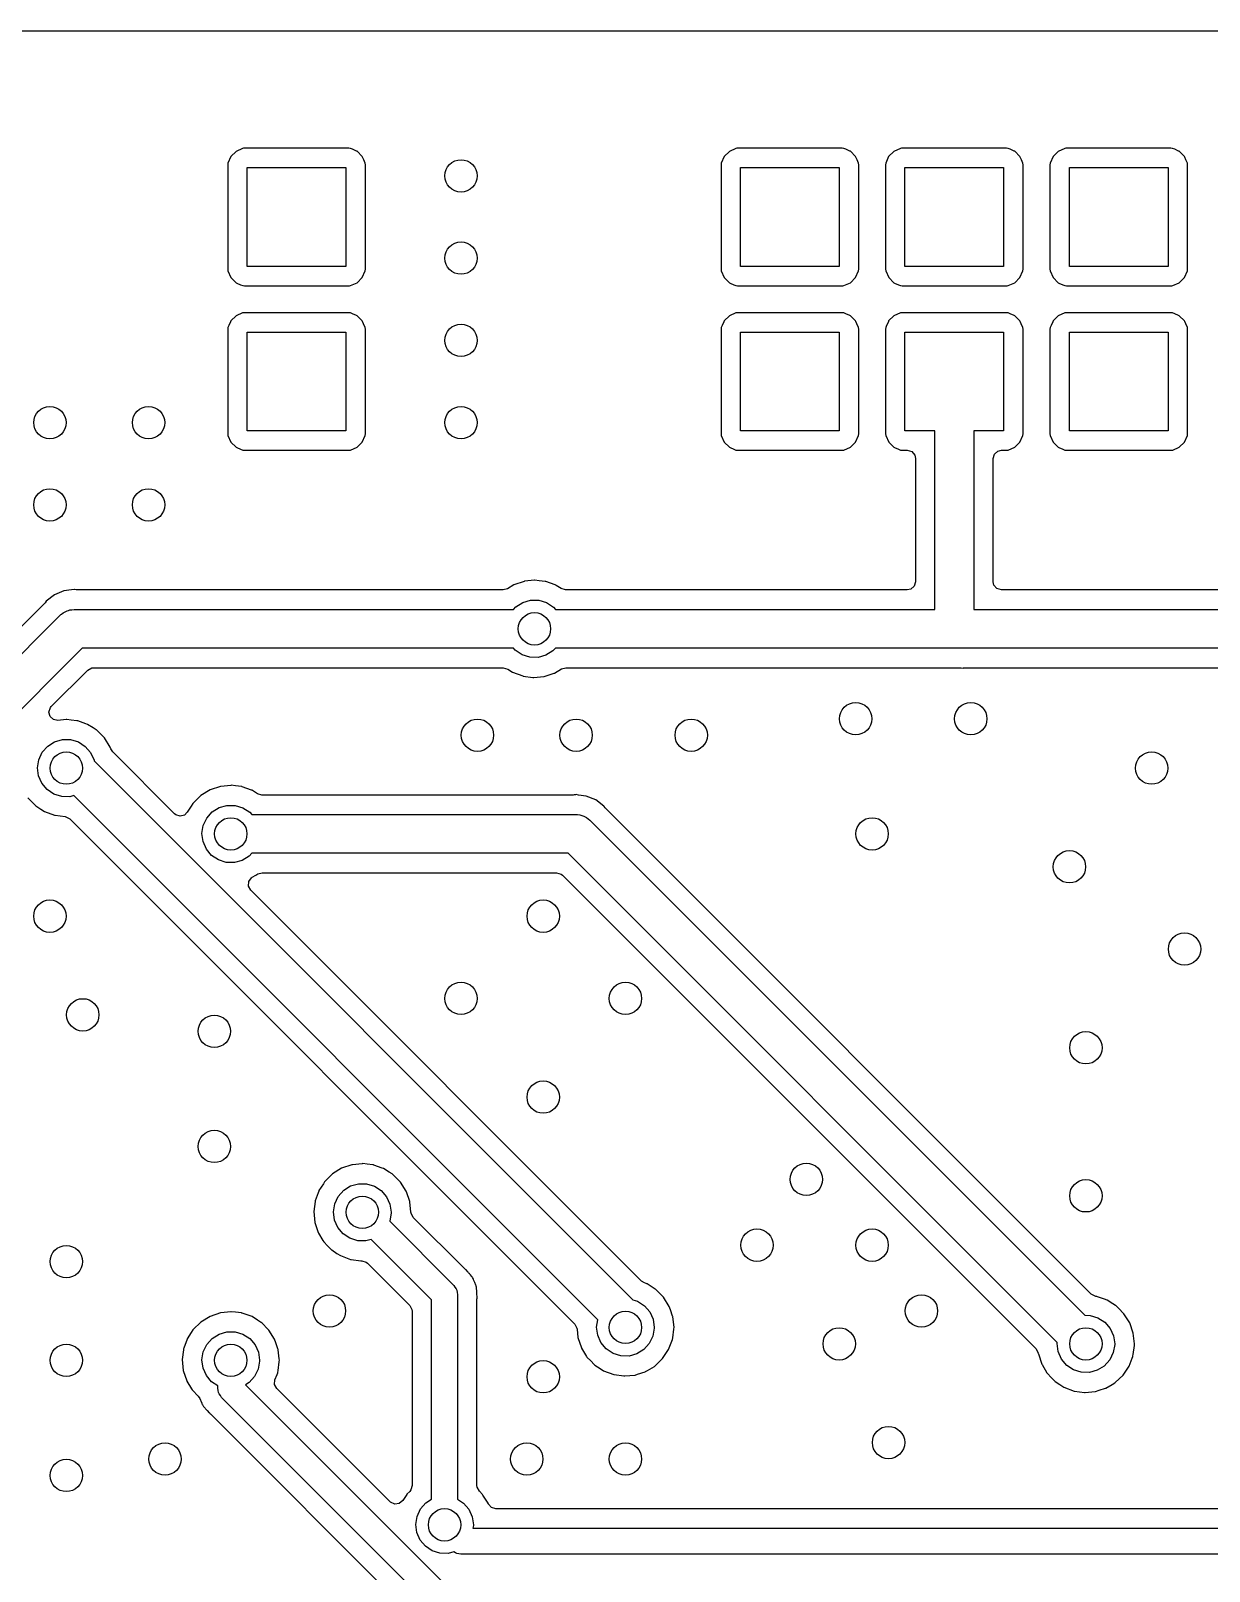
# Model space of a CAD drawing. Extents: x 0.02 to 3.18, y 0.02 to 2.78.
# Drawn here: x 1.018 to 1.735, y 1.842 to 2.778 of the extents above; entities that cross this region are included whole.
import ezdxf

# ---------------------------------------------------------------- set-up
doc = ezdxf.new("R2010")
doc.units = 0
doc.header["$MEASUREMENT"] = 0
doc.layers.add('BLACK', color=7, linetype='CONTINUOUS')

msp = doc.modelspace()

# ---------------------------------------------------------------- linework, layer by layer
at = {"layer": 'BLACK', "linetype": 'CONTINUOUS'}
for p, q in [((0.02677, 2.77819), (3.17323, 2.77819)), ((1.14721, 2.70671), (1.14318, 2.70492)), ((1.14781, 2.70678), (1.14721, 2.70671)), ((1.1481, 2.70681), (1.14781, 2.70678)), ((1.14824, 2.70683), (1.1481, 2.70681)), ((1.1481, 2.70681), (1.1481, 2.70681)), ((1.21176, 2.70683), (1.14824, 2.70683)), ((1.21277, 2.70671), (1.21176, 2.70683)), ((1.21404, 2.70615), (1.21277, 2.70671)), ((1.21638, 2.70512), (1.21404, 2.70615)), ((1.44721, 2.70671), (1.44318, 2.70492)), ((1.44781, 2.70678), (1.44721, 2.70671)), ((1.4481, 2.70681), (1.44781, 2.70678)), ((1.44824, 2.70683), (1.4481, 2.70681)), ((1.4481, 2.70681), (1.4481, 2.70681)), ((1.51176, 2.70683), (1.44824, 2.70683)), ((1.51277, 2.70671), (1.51176, 2.70683)), ((1.51404, 2.70615), (1.51277, 2.70671)), ((1.51638, 2.70512), (1.51404, 2.70615)), ((1.54721, 2.70671), (1.54318, 2.70492)), ((1.54781, 2.70678), (1.54721, 2.70671)), ((1.5481, 2.70681), (1.54781, 2.70678)), ((1.54824, 2.70683), (1.5481, 2.70681)), ((1.5481, 2.70681), (1.5481, 2.70681)), ((1.61176, 2.70683), (1.54824, 2.70683)), ((1.61277, 2.70671), (1.61176, 2.70683)), ((1.61404, 2.70615), (1.61277, 2.70671)), ((1.61638, 2.70512), (1.61404, 2.70615)), ((1.64721, 2.70671), (1.64318, 2.70492)), ((1.64781, 2.70678), (1.64721, 2.70671)), ((1.6481, 2.70681), (1.64781, 2.70678)), ((1.64824, 2.70683), (1.6481, 2.70681)), ((1.6481, 2.70681), (1.6481, 2.70681)), ((1.71176, 2.70683), (1.64824, 2.70683)), ((1.71277, 2.70671), (1.71176, 2.70683)), ((1.71404, 2.70615), (1.71277, 2.70671)), ((1.71638, 2.70512), (1.71404, 2.70615)), ((1.13829, 2.69777), (1.13817, 2.69676)), ((1.14007, 2.7018), (1.13829, 2.69777)), ((1.14318, 2.70492), (1.14007, 2.7018)), ((1.2168, 2.70493), (1.21638, 2.70512)), ((1.21638, 2.70512), (1.21638, 2.70512)), ((1.21992, 2.70182), (1.2168, 2.70493)), ((1.2201, 2.7014), (1.21992, 2.70182)), ((1.22087, 2.69966), (1.2201, 2.7014)), ((1.22171, 2.69779), (1.22087, 2.69966)), ((1.22183, 2.69676), (1.22171, 2.69779)), ((1.43829, 2.69777), (1.43817, 2.69676)), ((1.44007, 2.7018), (1.43829, 2.69777)), ((1.44318, 2.70492), (1.44007, 2.7018)), ((1.5168, 2.70493), (1.51638, 2.70512)), ((1.51638, 2.70512), (1.51638, 2.70512)), ((1.51992, 2.70182), (1.5168, 2.70493)), ((1.5201, 2.7014), (1.51992, 2.70182)), ((1.52087, 2.69966), (1.5201, 2.7014)), ((1.52171, 2.69779), (1.52087, 2.69966)), ((1.52183, 2.69676), (1.52171, 2.69779)), ((1.53829, 2.69777), (1.53817, 2.69676)), ((1.54007, 2.7018), (1.53829, 2.69777)), ((1.54318, 2.70492), (1.54007, 2.7018)), ((1.6168, 2.70493), (1.61638, 2.70512)), ((1.61638, 2.70512), (1.61638, 2.70512)), ((1.61992, 2.70182), (1.6168, 2.70493)), ((1.6201, 2.7014), (1.61992, 2.70182)), ((1.62087, 2.69966), (1.6201, 2.7014)), ((1.62171, 2.69779), (1.62087, 2.69966)), ((1.62183, 2.69676), (1.62171, 2.69779)), ((1.63829, 2.69777), (1.63817, 2.69676)), ((1.64007, 2.7018), (1.63829, 2.69777)), ((1.64318, 2.70492), (1.64007, 2.7018)), ((1.7168, 2.70493), (1.71638, 2.70512)), ((1.71638, 2.70512), (1.71638, 2.70512)), ((1.71992, 2.70182), (1.7168, 2.70493)), ((1.7201, 2.7014), (1.71992, 2.70182)), ((1.72087, 2.69966), (1.7201, 2.7014)), ((1.72171, 2.69779), (1.72087, 2.69966)), ((1.72183, 2.69676), (1.72171, 2.69779)), ((1.13817, 2.69676), (1.13817, 2.63324)), ((1.15, 2.635), (1.15, 2.695)), ((1.15, 2.695), (1.21, 2.695)), ((1.21, 2.695), (1.21, 2.635)), ((1.22183, 2.63324), (1.22183, 2.69676)), ((1.43817, 2.69676), (1.43817, 2.63324)), ((1.45, 2.635), (1.45, 2.695)), ((1.45, 2.695), (1.51, 2.695)), ((1.51, 2.695), (1.51, 2.635)), ((1.52183, 2.63324), (1.52183, 2.69676)), ((1.53817, 2.69676), (1.53817, 2.63324)), ((1.55, 2.635), (1.55, 2.695)), ((1.55, 2.695), (1.61, 2.695)), ((1.61, 2.695), (1.61, 2.635)), ((1.62183, 2.63324), (1.62183, 2.69676)), ((1.63817, 2.69676), (1.63817, 2.63324)), ((1.65, 2.635), (1.65, 2.695)), ((1.65, 2.695), (1.71, 2.695)), ((1.71, 2.695), (1.71, 2.635)), ((1.72183, 2.63324), (1.72183, 2.69676)), ((1.13817, 2.63324), (1.13829, 2.63221)), ((1.13829, 2.63221), (1.14008, 2.62818)), ((1.21, 2.635), (1.15, 2.635)), ((1.21993, 2.6282), (1.22171, 2.63223)), ((1.22171, 2.63223), (1.22183, 2.63324)), ((1.43817, 2.63324), (1.43829, 2.63221)), ((1.43829, 2.63221), (1.44008, 2.62818)), ((1.51, 2.635), (1.45, 2.635)), ((1.51993, 2.6282), (1.52171, 2.63223)), ((1.52171, 2.63223), (1.52183, 2.63324)), ((1.53817, 2.63324), (1.53829, 2.63221)), ((1.53829, 2.63221), (1.54008, 2.62818)), ((1.61, 2.635), (1.55, 2.635)), ((1.61993, 2.6282), (1.62171, 2.63223)), ((1.62171, 2.63223), (1.62183, 2.63324)), ((1.63817, 2.63324), (1.63829, 2.63221)), ((1.63829, 2.63221), (1.64008, 2.62818)), ((1.71, 2.635), (1.65, 2.635)), ((1.71993, 2.6282), (1.72171, 2.63223)), ((1.72171, 2.63223), (1.72183, 2.63324)), ((1.14008, 2.62818), (1.1432, 2.62507)), ((1.1432, 2.62507), (1.14362, 2.62488)), ((1.14362, 2.62488), (1.14362, 2.62488)), ((1.14362, 2.62488), (1.14596, 2.62385)), ((1.14596, 2.62385), (1.14723, 2.62329)), ((1.14723, 2.62329), (1.14824, 2.62317)), ((1.14824, 2.62317), (1.21176, 2.62317)), ((1.21176, 2.62317), (1.2119, 2.62319)), ((1.2119, 2.62319), (1.21219, 2.62322)), ((1.2119, 2.62319), (1.2119, 2.62319)), ((1.21219, 2.62322), (1.21279, 2.62329)), ((1.21279, 2.62329), (1.21682, 2.62508)), ((1.21682, 2.62508), (1.21993, 2.6282)), ((1.44008, 2.62818), (1.4432, 2.62507)), ((1.4432, 2.62507), (1.44362, 2.62488)), ((1.44362, 2.62488), (1.44362, 2.62488)), ((1.44362, 2.62488), (1.44596, 2.62385)), ((1.44596, 2.62385), (1.44723, 2.62329)), ((1.44723, 2.62329), (1.44824, 2.62317)), ((1.44824, 2.62317), (1.51176, 2.62317)), ((1.51176, 2.62317), (1.5119, 2.62319)), ((1.5119, 2.62319), (1.51219, 2.62322)), ((1.5119, 2.62319), (1.5119, 2.62319)), ((1.51219, 2.62322), (1.51279, 2.62329)), ((1.51279, 2.62329), (1.51682, 2.62508)), ((1.51682, 2.62508), (1.51993, 2.6282)), ((1.54008, 2.62818), (1.5432, 2.62507)), ((1.5432, 2.62507), (1.54362, 2.62488)), ((1.54362, 2.62488), (1.54362, 2.62488)), ((1.54362, 2.62488), (1.54596, 2.62385)), ((1.54596, 2.62385), (1.54723, 2.62329)), ((1.54723, 2.62329), (1.54824, 2.62317)), ((1.54824, 2.62317), (1.61176, 2.62317)), ((1.61176, 2.62317), (1.6119, 2.62319)), ((1.6119, 2.62319), (1.61219, 2.62322)), ((1.6119, 2.62319), (1.6119, 2.62319)), ((1.61219, 2.62322), (1.61279, 2.62329)), ((1.61279, 2.62329), (1.61682, 2.62508)), ((1.61682, 2.62508), (1.61993, 2.6282)), ((1.64008, 2.62818), (1.6432, 2.62507)), ((1.6432, 2.62507), (1.64362, 2.62488)), ((1.64362, 2.62488), (1.64362, 2.62488)), ((1.64362, 2.62488), (1.64596, 2.62385)), ((1.64596, 2.62385), (1.64723, 2.62329)), ((1.64723, 2.62329), (1.64824, 2.62317)), ((1.64824, 2.62317), (1.71176, 2.62317)), ((1.71176, 2.62317), (1.7119, 2.62319)), ((1.7119, 2.62319), (1.71219, 2.62322)), ((1.7119, 2.62319), (1.7119, 2.62319)), ((1.71219, 2.62322), (1.71279, 2.62329)), ((1.71279, 2.62329), (1.71682, 2.62508)), ((1.71682, 2.62508), (1.71993, 2.6282)), ((1.14318, 2.60492), (1.14007, 2.6018)), ((1.14721, 2.60671), (1.14318, 2.60492)), ((1.14781, 2.60678), (1.14721, 2.60671)), ((1.1481, 2.60681), (1.14781, 2.60678)), ((1.14824, 2.60683), (1.1481, 2.60681)), ((1.1481, 2.60681), (1.1481, 2.60681)), ((1.21176, 2.60683), (1.14824, 2.60683)), ((1.21277, 2.60671), (1.21176, 2.60683)), ((1.21404, 2.60615), (1.21277, 2.60671)), ((1.21638, 2.60512), (1.21404, 2.60615)), ((1.2168, 2.60493), (1.21638, 2.60512)), ((1.21638, 2.60512), (1.21638, 2.60512)), ((1.21992, 2.60182), (1.2168, 2.60493)), ((1.44318, 2.60492), (1.44007, 2.6018)), ((1.44721, 2.60671), (1.44318, 2.60492)), ((1.44781, 2.60678), (1.44721, 2.60671)), ((1.4481, 2.60681), (1.44781, 2.60678)), ((1.44824, 2.60683), (1.4481, 2.60681)), ((1.4481, 2.60681), (1.4481, 2.60681)), ((1.51176, 2.60683), (1.44824, 2.60683)), ((1.51277, 2.60671), (1.51176, 2.60683)), ((1.51404, 2.60615), (1.51277, 2.60671)), ((1.51638, 2.60512), (1.51404, 2.60615)), ((1.5168, 2.60493), (1.51638, 2.60512)), ((1.51638, 2.60512), (1.51638, 2.60512)), ((1.51992, 2.60182), (1.5168, 2.60493)), ((1.54318, 2.60492), (1.54007, 2.6018)), ((1.54721, 2.60671), (1.54318, 2.60492)), ((1.54781, 2.60678), (1.54721, 2.60671)), ((1.5481, 2.60681), (1.54781, 2.60678)), ((1.54824, 2.60683), (1.5481, 2.60681)), ((1.5481, 2.60681), (1.5481, 2.60681)), ((1.61176, 2.60683), (1.54824, 2.60683)), ((1.61277, 2.60671), (1.61176, 2.60683)), ((1.61404, 2.60615), (1.61277, 2.60671)), ((1.61638, 2.60512), (1.61404, 2.60615)), ((1.6168, 2.60493), (1.61638, 2.60512)), ((1.61638, 2.60512), (1.61638, 2.60512)), ((1.61992, 2.60182), (1.6168, 2.60493)), ((1.64318, 2.60492), (1.64007, 2.6018)), ((1.64721, 2.60671), (1.64318, 2.60492)), ((1.64781, 2.60678), (1.64721, 2.60671)), ((1.6481, 2.60681), (1.64781, 2.60678)), ((1.64824, 2.60683), (1.6481, 2.60681)), ((1.6481, 2.60681), (1.6481, 2.60681)), ((1.71176, 2.60683), (1.64824, 2.60683)), ((1.71277, 2.60671), (1.71176, 2.60683)), ((1.71404, 2.60615), (1.71277, 2.60671)), ((1.71638, 2.60512), (1.71404, 2.60615)), ((1.7168, 2.60493), (1.71638, 2.60512)), ((1.71638, 2.60512), (1.71638, 2.60512)), ((1.71992, 2.60182), (1.7168, 2.60493)), ((1.13829, 2.59777), (1.13817, 2.59676)), ((1.13817, 2.59676), (1.13817, 2.53324)), ((1.13885, 2.59904), (1.13829, 2.59777)), ((1.13988, 2.60138), (1.13885, 2.59904)), ((1.14007, 2.6018), (1.13988, 2.60138)), ((1.13988, 2.60138), (1.13988, 2.60138)), ((1.15, 2.535), (1.15, 2.595)), ((1.15, 2.595), (1.21, 2.595)), ((1.21, 2.595), (1.21, 2.535)), ((1.2201, 2.6014), (1.21992, 2.60182)), ((1.22073, 2.6), (1.2201, 2.6014)), ((1.22171, 2.59779), (1.22073, 2.6)), ((1.22183, 2.59676), (1.22171, 2.59779)), ((1.22183, 2.53324), (1.22183, 2.59676)), ((1.43829, 2.59777), (1.43817, 2.59676)), ((1.43817, 2.59676), (1.43817, 2.53324)), ((1.43885, 2.59904), (1.43829, 2.59777)), ((1.43988, 2.60138), (1.43885, 2.59904)), ((1.44007, 2.6018), (1.43988, 2.60138)), ((1.43988, 2.60138), (1.43988, 2.60138)), ((1.45, 2.535), (1.45, 2.595)), ((1.45, 2.595), (1.51, 2.595)), ((1.51, 2.595), (1.51, 2.535)), ((1.5201, 2.6014), (1.51992, 2.60182)), ((1.52073, 2.6), (1.5201, 2.6014)), ((1.52171, 2.59779), (1.52073, 2.6)), ((1.52183, 2.59676), (1.52171, 2.59779)), ((1.52183, 2.53324), (1.52183, 2.59676)), ((1.53829, 2.59777), (1.53817, 2.59676)), ((1.53817, 2.59676), (1.53817, 2.53324)), ((1.53885, 2.59904), (1.53829, 2.59777)), ((1.53988, 2.60138), (1.53885, 2.59904)), ((1.54007, 2.6018), (1.53988, 2.60138)), ((1.53988, 2.60138), (1.53988, 2.60138)), ((1.55, 2.535), (1.55, 2.595)), ((1.55, 2.595), (1.61, 2.595)), ((1.61, 2.595), (1.61, 2.535)), ((1.6201, 2.6014), (1.61992, 2.60182)), ((1.62073, 2.6), (1.6201, 2.6014)), ((1.62171, 2.59779), (1.62073, 2.6)), ((1.62183, 2.59676), (1.62171, 2.59779)), ((1.62183, 2.53324), (1.62183, 2.59676)), ((1.63829, 2.59777), (1.63817, 2.59676)), ((1.63817, 2.59676), (1.63817, 2.53324)), ((1.63885, 2.59904), (1.63829, 2.59777)), ((1.63988, 2.60138), (1.63885, 2.59904)), ((1.64007, 2.6018), (1.63988, 2.60138)), ((1.63988, 2.60138), (1.63988, 2.60138)), ((1.65, 2.535), (1.65, 2.595)), ((1.65, 2.595), (1.71, 2.595)), ((1.71, 2.595), (1.71, 2.535)), ((1.7201, 2.6014), (1.71992, 2.60182)), ((1.72073, 2.6), (1.7201, 2.6014)), ((1.72171, 2.59779), (1.72073, 2.6)), ((1.72183, 2.59676), (1.72171, 2.59779)), ((1.72183, 2.53324), (1.72183, 2.59676)), ((1.13817, 2.53324), (1.13829, 2.53221)), ((1.13829, 2.53221), (1.14008, 2.52818)), ((1.21, 2.535), (1.15, 2.535)), ((1.21993, 2.5282), (1.22171, 2.53223)), ((1.22171, 2.53223), (1.22183, 2.53324)), ((1.43817, 2.53324), (1.43829, 2.53221)), ((1.43829, 2.53221), (1.44008, 2.52818)), ((1.51, 2.535), (1.45, 2.535)), ((1.51993, 2.5282), (1.52171, 2.53223)), ((1.52171, 2.53223), (1.52183, 2.53324)), ((1.53817, 2.53324), (1.53829, 2.53221)), ((1.53829, 2.53221), (1.54008, 2.52818)), ((1.56819, 2.535), (1.55, 2.535)), ((1.56819, 2.42648), (1.56819, 2.535)), ((1.61, 2.535), (1.59181, 2.535)), ((1.59181, 2.535), (1.59181, 2.42648)), ((1.61993, 2.5282), (1.62171, 2.53223)), ((1.62171, 2.53223), (1.62183, 2.53324)), ((1.63817, 2.53324), (1.63829, 2.53221)), ((1.63829, 2.53221), (1.64008, 2.52818)), ((1.71, 2.535), (1.65, 2.535)), ((1.71993, 2.5282), (1.72171, 2.53223)), ((1.72171, 2.53223), (1.72183, 2.53324)), ((1.14008, 2.52818), (1.1432, 2.52507)), ((1.1432, 2.52507), (1.14362, 2.52488)), ((1.14362, 2.52488), (1.14362, 2.52488)), ((1.14362, 2.52488), (1.14596, 2.52385)), ((1.14596, 2.52385), (1.14723, 2.52329)), ((1.14723, 2.52329), (1.14824, 2.52317)), ((1.14824, 2.52317), (1.21176, 2.52317)), ((1.21176, 2.52317), (1.2119, 2.52319)), ((1.2119, 2.52319), (1.21219, 2.52322)), ((1.2119, 2.52319), (1.2119, 2.52319)), ((1.21219, 2.52322), (1.21279, 2.52329)), ((1.21279, 2.52329), (1.21682, 2.52508)), ((1.21682, 2.52508), (1.21993, 2.5282)), ((1.44008, 2.52818), (1.4432, 2.52507)), ((1.4432, 2.52507), (1.44362, 2.52488)), ((1.44362, 2.52488), (1.44362, 2.52488)), ((1.44362, 2.52488), (1.44596, 2.52385)), ((1.44596, 2.52385), (1.44723, 2.52329)), ((1.44723, 2.52329), (1.44824, 2.52317)), ((1.44824, 2.52317), (1.51176, 2.52317)), ((1.51176, 2.52317), (1.5119, 2.52319)), ((1.5119, 2.52319), (1.51219, 2.52322)), ((1.5119, 2.52319), (1.5119, 2.52319)), ((1.51219, 2.52322), (1.51279, 2.52329)), ((1.51279, 2.52329), (1.51682, 2.52508)), ((1.51682, 2.52508), (1.51993, 2.5282)), ((1.54008, 2.52818), (1.5432, 2.52507)), ((1.5432, 2.52507), (1.54362, 2.52488)), ((1.54362, 2.52488), (1.54362, 2.52488)), ((1.54362, 2.52488), (1.54596, 2.52385)), ((1.54596, 2.52385), (1.54723, 2.52329)), ((1.54723, 2.52329), (1.54824, 2.52317)), ((1.54824, 2.52317), (1.5514, 2.52317)), ((1.5514, 2.52317), (1.55408, 2.52238)), ((1.55408, 2.52238), (1.55591, 2.52027)), ((1.55591, 2.52027), (1.55636, 2.51821)), ((1.60364, 2.51821), (1.60443, 2.52089)), ((1.60443, 2.52089), (1.60654, 2.52272)), ((1.60654, 2.52272), (1.6086, 2.52317)), ((1.6086, 2.52317), (1.61176, 2.52317)), ((1.61176, 2.52317), (1.6119, 2.52319)), ((1.6119, 2.52319), (1.61219, 2.52322)), ((1.6119, 2.52319), (1.6119, 2.52319)), ((1.61219, 2.52322), (1.61279, 2.52329)), ((1.61279, 2.52329), (1.61682, 2.52508)), ((1.61682, 2.52508), (1.61993, 2.5282)), ((1.64008, 2.52818), (1.6432, 2.52507)), ((1.6432, 2.52507), (1.64362, 2.52488)), ((1.64362, 2.52488), (1.64362, 2.52488)), ((1.64362, 2.52488), (1.64596, 2.52385)), ((1.64596, 2.52385), (1.64723, 2.52329)), ((1.64723, 2.52329), (1.64824, 2.52317)), ((1.64824, 2.52317), (1.71176, 2.52317)), ((1.71176, 2.52317), (1.7119, 2.52319)), ((1.7119, 2.52319), (1.71219, 2.52322)), ((1.7119, 2.52319), (1.7119, 2.52319)), ((1.71219, 2.52322), (1.71279, 2.52329)), ((1.71279, 2.52329), (1.71682, 2.52508)), ((1.71682, 2.52508), (1.71993, 2.5282)), ((1.55636, 2.51821), (1.55636, 2.44327)), ((1.60364, 2.44327), (1.60364, 2.51821)), ((1.3246, 2.44417), (1.3186, 2.44354)), ((1.32487, 2.4442), (1.3246, 2.44417)), ((1.3246, 2.44417), (1.3246, 2.44417)), ((1.32752, 2.44389), (1.32487, 2.4442)), ((1.03274, 2.43532), (1.0278, 2.43153)), ((1.03849, 2.4377), (1.03274, 2.43532)), ((1.04312, 2.43831), (1.03849, 2.4377)), ((1.04467, 2.43851), (1.04312, 2.43831)), ((1.04499, 2.43847), (1.04467, 2.43851)), ((1.04589, 2.43835), (1.04499, 2.43847)), ((1.04654, 2.43831), (1.04589, 2.43835)), ((1.30567, 2.43831), (1.04654, 2.43831)), ((1.30827, 2.43904), (1.30567, 2.43831)), ((1.31209, 2.44139), (1.30827, 2.43904)), ((1.31832, 2.44351), (1.31209, 2.44139)), ((1.3186, 2.44354), (1.31832, 2.44351)), ((1.3186, 2.44354), (1.3186, 2.44354)), ((1.33114, 2.44345), (1.32752, 2.44389)), ((1.33141, 2.44342), (1.33114, 2.44345)), ((1.33114, 2.44345), (1.33114, 2.44345)), ((1.33167, 2.44333), (1.33141, 2.44342)), ((1.33735, 2.44131), (1.33167, 2.44333)), ((1.33167, 2.44333), (1.33167, 2.44333)), ((1.33761, 2.44121), (1.33735, 2.44131)), ((1.33785, 2.44106), (1.33761, 2.44121)), ((1.34097, 2.43908), (1.33785, 2.44106)), ((1.33785, 2.44106), (1.33785, 2.44106)), ((1.34363, 2.43831), (1.34097, 2.43908)), ((1.5514, 2.43831), (1.34363, 2.43831)), ((1.55346, 2.43876), (1.5514, 2.43831)), ((1.55557, 2.44059), (1.55346, 2.43876)), ((1.55636, 2.44327), (1.55557, 2.44059)), ((1.60409, 2.44121), (1.60364, 2.44327)), ((1.60592, 2.4391), (1.60409, 2.44121)), ((1.6086, 2.43831), (1.60592, 2.4391)), ((1.82634, 2.43831), (1.6086, 2.43831)), ((1.02662, 2.43006), (0.97166, 2.37509)), ((1.02705, 2.43054), (1.02662, 2.43006)), ((1.0278, 2.43153), (1.02705, 2.43054)), ((1.0393, 2.425), (1.04041, 2.42568)), ((1.04041, 2.42568), (1.04127, 2.42584)), ((1.04127, 2.42584), (1.04207, 2.42619)), ((1.04207, 2.42619), (1.04338, 2.42624)), ((1.04338, 2.42624), (1.04467, 2.42648)), ((1.04467, 2.42648), (1.31196, 2.42648)), ((1.31196, 2.42648), (1.31331, 2.42801)), ((1.31331, 2.42801), (1.31751, 2.43066)), ((1.31751, 2.43066), (1.32229, 2.43202)), ((1.32229, 2.43202), (1.32726, 2.43199)), ((1.32726, 2.43199), (1.33201, 2.43057)), ((1.33201, 2.43057), (1.33618, 2.42787)), ((1.33618, 2.42787), (1.33738, 2.42648)), ((1.33738, 2.42648), (1.56819, 2.42648)), ((1.59181, 2.42648), (1.83263, 2.42648)), ((0.97511, 2.36181), (1.03631, 2.42302)), ((1.03631, 2.42302), (1.03662, 2.42327)), ((1.03662, 2.42327), (1.03673, 2.42342)), ((1.03673, 2.42342), (1.037, 2.42358)), ((1.037, 2.42358), (1.0381, 2.42448)), ((1.0381, 2.42448), (1.0393, 2.425)), ((1.04956, 2.40285), (0.98835, 2.34165)), ((1.31194, 2.40285), (1.04956, 2.40285)), ((1.31299, 2.40161), (1.31194, 2.40285)), ((1.31712, 2.39885), (1.31299, 2.40161)), ((1.32186, 2.39737), (1.31712, 2.39885)), ((1.32683, 2.39728), (1.32186, 2.39737)), ((1.33162, 2.39859), (1.32683, 2.39728)), ((1.33586, 2.40119), (1.33162, 2.39859)), ((1.33737, 2.40285), (1.33586, 2.40119)), ((1.83261, 2.40285), (1.33737, 2.40285)), ((1.03085, 2.36742), (1.05301, 2.38957)), ((1.05301, 2.38957), (1.05546, 2.39091)), ((1.05546, 2.39091), (1.05651, 2.39102)), ((1.05651, 2.39102), (1.30571, 2.39102)), ((1.30571, 2.39102), (1.30843, 2.39021)), ((1.30843, 2.39021), (1.31135, 2.3883)), ((1.31135, 2.3883), (1.31752, 2.38601)), ((1.3366, 2.38768), (1.33687, 2.38777)), ((1.33687, 2.38777), (1.34116, 2.39032)), ((1.34116, 2.39032), (1.3437, 2.39102)), ((1.3437, 2.39102), (1.58346, 2.39102)), ((1.58346, 2.39102), (1.58411, 2.39098)), ((1.58411, 2.39098), (1.58533, 2.39082)), ((1.58533, 2.39082), (1.58566, 2.39086)), ((1.58566, 2.39086), (1.58656, 2.39098)), ((1.58656, 2.39098), (1.58721, 2.39102)), ((1.58721, 2.39102), (1.82638, 2.39102)), ((1.31752, 2.38601), (1.3178, 2.38597)), ((1.3178, 2.38597), (1.3178, 2.38597)), ((1.3178, 2.38597), (1.32377, 2.38517)), ((1.32377, 2.38517), (1.32377, 2.38517)), ((1.32377, 2.38517), (1.32405, 2.38514)), ((1.32405, 2.38514), (1.32432, 2.38516)), ((1.32432, 2.38516), (1.33033, 2.38571)), ((1.32432, 2.38516), (1.32432, 2.38516)), ((1.33033, 2.38571), (1.3306, 2.38573)), ((1.3306, 2.38573), (1.3323, 2.38628)), ((1.3323, 2.38628), (1.3366, 2.38768)), ((1.3366, 2.38768), (1.3366, 2.38768)), ((1.0294, 2.3641), (1.03029, 2.36675)), ((1.03009, 2.36139), (1.0294, 2.3641)), ((1.03213, 2.35948), (1.03009, 2.36139)), ((1.03029, 2.36675), (1.03085, 2.36742)), ((1.03488, 2.35898), (1.03213, 2.35948)), ((1.03993, 2.35951), (1.03488, 2.35898)), ((1.04021, 2.35954), (1.03993, 2.35951)), ((1.03993, 2.35951), (1.03993, 2.35951)), ((1.04285, 2.35922), (1.04021, 2.35954)), ((1.04647, 2.35879), (1.04285, 2.35922)), ((1.04674, 2.35876), (1.04647, 2.35879)), ((1.04647, 2.35879), (1.04647, 2.35879)), ((1.04701, 2.35866), (1.04674, 2.35876)), ((1.05183, 2.35695), (1.04701, 2.35866)), ((1.04701, 2.35866), (1.04701, 2.35866)), ((1.05295, 2.35655), (1.05183, 2.35695)), ((1.05634, 2.35439), (1.05295, 2.35655)), ((1.0581, 2.35327), (1.05634, 2.35439)), ((1.05851, 2.35302), (1.0581, 2.35327)), ((1.0587, 2.35282), (1.05851, 2.35302)), ((1.06137, 2.35014), (1.0587, 2.35282)), ((1.02536, 2.33962), (1.02865, 2.34334)), ((1.02865, 2.34334), (1.03285, 2.34599)), ((1.03285, 2.34599), (1.03762, 2.34736)), ((1.03762, 2.34736), (1.04259, 2.34733)), ((1.04259, 2.34733), (1.04735, 2.3459)), ((1.04735, 2.3459), (1.05152, 2.3432)), ((1.05152, 2.3432), (1.05476, 2.33944)), ((1.06315, 2.34835), (1.06137, 2.35014)), ((1.06664, 2.34276), (1.06315, 2.34835)), ((1.06701, 2.34169), (1.06664, 2.34276)), ((1.06819, 2.33981), (1.06701, 2.34169)), ((1.02248, 2.33021), (1.02325, 2.33512)), ((1.02325, 2.33512), (1.02536, 2.33962)), ((1.05476, 2.33944), (1.05682, 2.33492)), ((1.05682, 2.33492), (1.05689, 2.33438)), ((1.05689, 2.33438), (1.38452, 2.00675)), ((1.10581, 2.30219), (1.06819, 2.33981)), ((1.02313, 2.32529), (1.02248, 2.33021)), ((1.02513, 2.32074), (1.02313, 2.32529)), ((1.02832, 2.31694), (1.02513, 2.32074)), ((1.03246, 2.31419), (1.02832, 2.31694)), ((1.0372, 2.31271), (1.03246, 2.31419)), ((1.04459, 2.31328), (1.04217, 2.31261)), ((1.36318, 1.99469), (1.04459, 2.31328)), ((1.12182, 2.31327), (1.11711, 2.30867)), ((1.12742, 2.31673), (1.12182, 2.31327)), ((1.13366, 2.31885), (1.12742, 2.31673)), ((1.13393, 2.31888), (1.13366, 2.31885)), ((1.13993, 2.31951), (1.13393, 2.31888)), ((1.13393, 2.31888), (1.13393, 2.31888)), ((1.14021, 2.31954), (1.13993, 2.31951)), ((1.13993, 2.31951), (1.13993, 2.31951)), ((1.14285, 2.31922), (1.14021, 2.31954)), ((1.14647, 2.31879), (1.14285, 2.31922)), ((1.14674, 2.31876), (1.14647, 2.31879)), ((1.14647, 2.31879), (1.14647, 2.31879)), ((1.14701, 2.31866), (1.14674, 2.31876)), ((1.15269, 2.31664), (1.14701, 2.31866)), ((1.14701, 2.31866), (1.14701, 2.31866)), ((1.15295, 2.31655), (1.15269, 2.31664)), ((1.15318, 2.3164), (1.15295, 2.31655)), ((1.15631, 2.31441), (1.15318, 2.3164)), ((1.15318, 2.3164), (1.15318, 2.3164)), ((1.15897, 2.31364), (1.15631, 2.31441)), ((1.34813, 2.31364), (1.15897, 2.31364)), ((1.34877, 2.31368), (1.34813, 2.31364)), ((1.34968, 2.3138), (1.34877, 2.31368)), ((1.35, 2.31385), (1.34968, 2.3138)), ((1.35155, 2.31364), (1.35, 2.31385)), ((1.35617, 2.31303), (1.35155, 2.31364)), ((1.36192, 2.31065), (1.35617, 2.31303)), ((1.0166, 2.31198), (1.02117, 2.30724)), ((1.02117, 2.30724), (1.0214, 2.30709)), ((1.0214, 2.30709), (1.02141, 2.30709)), ((1.02141, 2.30709), (1.02458, 2.30501)), ((1.02458, 2.30501), (1.02668, 2.30364)), ((1.02668, 2.30364), (1.03285, 2.30134)), ((1.04217, 2.31261), (1.0372, 2.31271)), ((1.11595, 2.30686), (1.11354, 2.30313)), ((1.11696, 2.30843), (1.11595, 2.30686)), ((1.11711, 2.30867), (1.11696, 2.30843)), ((1.11696, 2.30843), (1.11696, 2.30843)), ((1.12865, 2.30334), (1.13285, 2.30599)), ((1.13285, 2.30599), (1.13762, 2.30736)), ((1.13762, 2.30736), (1.14259, 2.30733)), ((1.14259, 2.30733), (1.14735, 2.3059)), ((1.14735, 2.3059), (1.15152, 2.3032)), ((1.36686, 2.30686), (1.36192, 2.31065)), ((1.36706, 2.3066), (1.36686, 2.30686)), ((1.36762, 2.30588), (1.36706, 2.3066)), ((1.36804, 2.30539), (1.36762, 2.30588)), ((1.66318, 2.01025), (1.36804, 2.30539)), ((1.03285, 2.30134), (1.03313, 2.3013)), ((1.03313, 2.3013), (1.03313, 2.3013)), ((1.03313, 2.3013), (1.03919, 2.3005)), ((1.03919, 2.3005), (1.04175, 2.29936)), ((1.04175, 2.29936), (1.04205, 2.29909)), ((1.04205, 2.29909), (1.34918, 1.99195)), ((1.1065, 2.30162), (1.10581, 2.30219)), ((1.10916, 2.30074), (1.1065, 2.30162)), ((1.11186, 2.30144), (1.10916, 2.30074)), ((1.11347, 2.30318), (1.11186, 2.30144)), ((1.11354, 2.30313), (1.11347, 2.30318)), ((1.12248, 2.29021), (1.12325, 2.29512)), ((1.12325, 2.29512), (1.12536, 2.29962)), ((1.12536, 2.29962), (1.12865, 2.30334)), ((1.15152, 2.3032), (1.15272, 2.30181)), ((1.15272, 2.30181), (1.35, 2.30181)), ((1.35, 2.30181), (1.3504, 2.30177)), ((1.3504, 2.30177), (1.35058, 2.3018)), ((1.35058, 2.3018), (1.35088, 2.30172)), ((1.35088, 2.30172), (1.35229, 2.30159)), ((1.35229, 2.30159), (1.35351, 2.3011)), ((1.35351, 2.3011), (1.35479, 2.3008)), ((1.35479, 2.3008), (1.3555, 2.30031)), ((1.3555, 2.30031), (1.35631, 2.29998)), ((1.35631, 2.29998), (1.35727, 2.29909)), ((1.35727, 2.29909), (1.35835, 2.29835)), ((1.35835, 2.29835), (1.65936, 1.99735)), ((1.12313, 2.28529), (1.12248, 2.29021)), ((1.12513, 2.28074), (1.12313, 2.28529)), ((1.12832, 2.27694), (1.12513, 2.28074)), ((1.13246, 2.27419), (1.12832, 2.27694)), ((1.15119, 2.27652), (1.14696, 2.27392)), ((1.1527, 2.27819), (1.15119, 2.27652)), ((1.34511, 2.27819), (1.1527, 2.27819)), ((1.64256, 1.98073), (1.34511, 2.27819)), ((1.1372, 2.27271), (1.13246, 2.27419)), ((1.14217, 2.27261), (1.1372, 2.27271)), ((1.14696, 2.27392), (1.14217, 2.27261)), ((1.15649, 2.26566), (1.15903, 2.26636)), ((1.15903, 2.26636), (1.33815, 2.26636)), ((1.33815, 2.26636), (1.34083, 2.26557)), ((1.15079, 2.25832), (1.15099, 2.26111)), ((1.15213, 2.25587), (1.15079, 2.25832)), ((1.15099, 2.26111), (1.15267, 2.26335)), ((1.15267, 2.26335), (1.1531, 2.26364)), ((1.1531, 2.26364), (1.15523, 2.26491)), ((1.15523, 2.26491), (1.15649, 2.26566)), ((1.34083, 2.26557), (1.34166, 2.26491)), ((1.34166, 2.26491), (1.62968, 1.97689)), ((1.38984, 2.01816), (1.15213, 2.25587)), ((1.21366, 2.08885), (1.20742, 2.08673)), ((1.21393, 2.08888), (1.21366, 2.08885)), ((1.21993, 2.08951), (1.21393, 2.08888)), ((1.21393, 2.08888), (1.21393, 2.08888)), ((1.22021, 2.08954), (1.21993, 2.08951)), ((1.21993, 2.08951), (1.21993, 2.08951)), ((1.22285, 2.08922), (1.22021, 2.08954)), ((1.22647, 2.08879), (1.22285, 2.08922)), ((1.22674, 2.08876), (1.22647, 2.08879)), ((1.22647, 2.08879), (1.22647, 2.08879)), ((1.22701, 2.08866), (1.22674, 2.08876)), ((1.23197, 2.08689), (1.22701, 2.08866)), ((1.22701, 2.08866), (1.22701, 2.08866)), ((1.20182, 2.08327), (1.19711, 2.07867)), ((1.20742, 2.08673), (1.20182, 2.08327)), ((1.23295, 2.08655), (1.23197, 2.08689)), ((1.23634, 2.08439), (1.23295, 2.08655)), ((1.2381, 2.08327), (1.23634, 2.08439)), ((1.23851, 2.08302), (1.2381, 2.08327)), ((1.24315, 2.07835), (1.23851, 2.08302)), ((1.19305, 2.07178), (1.19129, 2.06695)), ((1.19345, 2.07287), (1.19305, 2.07178)), ((1.19354, 2.07313), (1.19345, 2.07287)), ((1.19345, 2.07287), (1.19345, 2.07287)), ((1.19628, 2.07737), (1.19354, 2.07313)), ((1.19696, 2.07843), (1.19628, 2.07737)), ((1.19711, 2.07867), (1.19696, 2.07843)), ((1.19696, 2.07843), (1.19696, 2.07843)), ((1.20325, 2.06512), (1.20536, 2.06962)), ((1.20536, 2.06962), (1.20865, 2.07334)), ((1.20865, 2.07334), (1.21285, 2.07599)), ((1.21285, 2.07599), (1.21762, 2.07736)), ((1.21762, 2.07736), (1.22259, 2.07733)), ((1.22259, 2.07733), (1.22735, 2.0759)), ((1.22735, 2.0759), (1.23152, 2.0732)), ((1.23152, 2.0732), (1.23476, 2.06944)), ((1.23476, 2.06944), (1.23682, 2.06492)), ((1.24664, 2.07276), (1.24315, 2.07835)), ((1.24698, 2.07178), (1.24664, 2.07276)), ((1.24861, 2.06709), (1.24698, 2.07178)), ((1.19123, 2.06647), (1.19047, 2.06041)), ((1.19047, 2.06041), (1.19111, 2.05386)), ((1.19126, 2.06667), (1.19123, 2.06647)), ((1.19129, 2.06695), (1.19126, 2.06667)), ((1.19126, 2.06667), (1.19126, 2.06667)), ((1.20248, 2.06021), (1.20325, 2.06512)), ((1.20313, 2.05529), (1.20248, 2.06021)), ((1.23682, 2.06492), (1.23752, 2.06)), ((1.2488, 2.06654), (1.24861, 2.06709)), ((1.24883, 2.06627), (1.2488, 2.06654)), ((1.24954, 2.06), (1.24883, 2.06627)), ((1.19111, 2.05386), (1.19319, 2.04761)), ((1.20513, 2.05074), (1.20313, 2.05529)), ((1.20832, 2.04694), (1.20513, 2.05074)), ((1.23669, 2.05467), (1.23662, 2.05452)), ((1.23662, 2.05452), (1.27558, 2.01556)), ((1.23751, 2.05957), (1.23669, 2.05467)), ((1.23752, 2.06), (1.23751, 2.05957)), ((1.24963, 2.05935), (1.24954, 2.06)), ((1.24954, 2.06), (1.24954, 2.06)), ((1.25097, 2.0569), (1.24963, 2.05935)), ((1.28209, 2.02578), (1.25097, 2.0569)), ((1.19319, 2.04761), (1.19333, 2.04737)), ((1.19333, 2.04737), (1.19606, 2.04287)), ((1.19606, 2.04287), (1.1966, 2.04198)), ((1.1966, 2.04198), (1.19679, 2.04178)), ((1.19679, 2.04178), (1.19679, 2.04178)), ((1.19679, 2.04178), (1.19866, 2.03984)), ((1.21246, 2.04419), (1.20832, 2.04694)), ((1.2172, 2.04271), (1.21246, 2.04419)), ((1.22217, 2.04261), (1.2172, 2.04271)), ((1.22537, 2.04349), (1.22217, 2.04261)), ((1.26213, 2.00674), (1.22537, 2.04349)), ((1.19866, 2.03984), (1.20117, 2.03724)), ((1.20117, 2.03724), (1.2014, 2.03709)), ((1.2014, 2.03709), (1.20141, 2.03709)), ((1.20141, 2.03709), (1.20458, 2.03501)), ((1.20458, 2.03501), (1.20668, 2.03364)), ((1.20668, 2.03364), (1.21285, 2.03134)), ((1.21285, 2.03134), (1.21313, 2.0313)), ((1.21313, 2.0313), (1.21313, 2.0313)), ((1.21313, 2.0313), (1.21911, 2.03051)), ((1.21911, 2.03051), (1.21911, 2.03051)), ((1.21911, 2.03051), (1.21938, 2.03047)), ((1.21938, 2.03047), (1.21966, 2.0305)), ((1.21966, 2.0305), (1.21969, 2.03049)), ((1.21969, 2.03049), (1.22235, 2.02965)), ((1.22235, 2.02965), (1.22309, 2.02904)), ((1.22309, 2.02904), (1.24884, 2.00329)), ((1.28252, 2.02543), (1.28209, 2.02578)), ((1.28279, 2.02519), (1.28252, 2.02543)), ((1.28252, 2.02543), (1.28252, 2.02543)), ((1.28309, 2.025), (1.28279, 2.02519)), ((1.28407, 2.02386), (1.28309, 2.025)), ((1.28435, 2.02354), (1.28407, 2.02386)), ((1.2846, 2.02327), (1.28435, 2.02354)), ((1.28502, 2.02285), (1.2846, 2.02327)), ((1.28513, 2.02269), (1.28502, 2.02285)), ((1.28533, 2.02243), (1.28513, 2.02269)), ((1.27558, 2.01556), (1.27628, 2.01444)), ((1.27628, 2.01444), (1.2771, 2.01341)), ((1.2771, 2.01341), (1.2772, 2.01297)), ((1.28558, 2.02211), (1.28533, 2.02243)), ((1.28654, 2.02099), (1.28558, 2.02211)), ((1.28677, 2.02073), (1.28654, 2.02099)), ((1.28654, 2.02099), (1.28654, 2.02099)), ((1.28692, 2.0204), (1.28677, 2.02073)), ((1.287, 2.02028), (1.28692, 2.0204)), ((1.2873, 2.01976), (1.287, 2.02028)), ((1.28737, 2.01963), (1.2873, 2.01976)), ((1.28758, 2.01935), (1.28737, 2.01963)), ((1.2877, 2.01901), (1.28758, 2.01935)), ((1.2882, 2.01762), (1.2877, 2.01901)), ((1.2877, 2.01901), (1.2877, 2.01901)), ((1.28835, 2.01726), (1.2882, 2.01762)), ((1.28911, 2.01559), (1.28835, 2.01726)), ((1.28916, 2.01524), (1.28911, 2.01559)), ((1.2892, 2.01509), (1.28916, 2.01524)), ((1.28934, 2.01451), (1.2892, 2.01509)), ((1.28937, 2.01437), (1.28934, 2.01451)), ((1.28949, 2.01404), (1.28937, 2.01437)), ((1.28952, 2.01368), (1.28949, 2.01404)), ((1.28961, 2.01221), (1.28952, 2.01368)), ((1.28952, 2.01368), (1.28952, 2.01368)), ((1.39168, 2.017), (1.38984, 2.01816)), ((1.39269, 2.01664), (1.39168, 2.017)), ((1.39295, 2.01655), (1.39269, 2.01664)), ((1.39269, 2.01664), (1.39269, 2.01664)), ((1.39318, 2.0164), (1.39295, 2.01655)), ((1.3981, 2.01327), (1.39318, 2.0164)), ((1.39851, 2.01302), (1.3981, 2.01327)), ((1.26213, 1.88554), (1.26213, 2.00674)), ((1.2772, 2.01297), (1.27744, 2.01259)), ((1.27744, 2.01259), (1.27758, 2.01128)), ((1.27758, 2.01128), (1.27787, 2.01)), ((1.27787, 2.01), (1.27787, 1.88556)), ((1.28965, 2.01181), (1.28961, 2.01221)), ((1.28966, 2.01171), (1.28965, 2.01181)), ((1.2897, 2.01141), (1.28966, 2.01171)), ((1.2897, 2.01079), (1.2897, 2.01141)), ((1.28971, 2.01048), (1.2897, 2.01079)), ((1.2897, 2.00724), (1.28976, 2.0077)), ((1.2897, 1.89386), (1.2897, 2.00724)), ((1.28984, 2.0084), (1.28971, 2.01048)), ((1.28974, 2.00771), (1.28977, 2.00806)), ((1.28976, 2.0077), (1.28974, 2.00771)), ((1.28977, 2.00806), (1.28984, 2.0084)), ((1.38452, 2.00675), (1.38735, 2.0059)), ((1.38735, 2.0059), (1.39152, 2.0032)), ((1.4005, 2.01101), (1.39851, 2.01302)), ((1.40274, 2.00876), (1.4005, 2.01101)), ((1.40315, 2.00835), (1.40274, 2.00876)), ((1.40664, 2.00276), (1.40315, 2.00835)), ((1.66353, 2.00993), (1.66318, 2.01025)), ((1.6661, 2.00883), (1.66353, 2.00993)), ((1.66647, 2.00879), (1.6661, 2.00883)), ((1.66674, 2.00876), (1.66647, 2.00879)), ((1.66647, 2.00879), (1.66647, 2.00879)), ((1.66701, 2.00866), (1.66674, 2.00876)), ((1.67142, 2.00709), (1.66701, 2.00866)), ((1.66701, 2.00866), (1.66701, 2.00866)), ((1.67295, 2.00655), (1.67142, 2.00709)), ((1.67634, 2.00439), (1.67295, 2.00655)), ((1.6781, 2.00327), (1.67634, 2.00439)), ((1.12742, 1.99673), (1.12182, 1.99327)), ((1.13366, 1.99885), (1.12742, 1.99673)), ((1.13393, 1.99888), (1.13366, 1.99885)), ((1.13993, 1.99951), (1.13393, 1.99888)), ((1.13393, 1.99888), (1.13393, 1.99888)), ((1.14021, 1.99954), (1.13993, 1.99951)), ((1.13993, 1.99951), (1.13993, 1.99951)), ((1.14285, 1.99922), (1.14021, 1.99954)), ((1.14647, 1.99879), (1.14285, 1.99922)), ((1.14674, 1.99876), (1.14647, 1.99879)), ((1.14647, 1.99879), (1.14647, 1.99879)), ((1.14701, 1.99866), (1.14674, 1.99876)), ((1.15056, 1.9974), (1.14701, 1.99866)), ((1.14701, 1.99866), (1.14701, 1.99866)), ((1.15295, 1.99655), (1.15056, 1.9974)), ((1.15634, 1.99439), (1.15295, 1.99655)), ((1.24884, 2.00329), (1.25018, 2.00084)), ((1.25018, 2.00084), (1.2503, 1.99978)), ((1.2503, 1.99978), (1.2503, 1.89387)), ((1.36248, 1.99021), (1.36318, 1.99469)), ((1.39152, 2.0032), (1.39476, 1.99944)), ((1.39476, 1.99944), (1.39682, 1.99492)), ((1.39682, 1.99492), (1.39752, 1.99)), ((1.40735, 2.00072), (1.40664, 2.00276)), ((1.40871, 1.99681), (1.40735, 2.00072)), ((1.4088, 1.99654), (1.40871, 1.99681)), ((1.40954, 1.99), (1.4088, 1.99654)), ((1.65936, 1.99735), (1.66259, 1.99733)), ((1.66259, 1.99733), (1.66735, 1.9959)), ((1.66735, 1.9959), (1.67152, 1.9932)), ((1.67851, 2.00302), (1.6781, 2.00327)), ((1.68017, 2.00134), (1.67851, 2.00302)), ((1.68274, 1.99876), (1.68017, 2.00134)), ((1.68315, 1.99835), (1.68274, 1.99876)), ((1.68664, 1.99276), (1.68315, 1.99835)), ((1.11591, 1.98681), (1.11354, 1.98313)), ((1.11696, 1.98843), (1.11591, 1.98681)), ((1.11711, 1.98867), (1.11696, 1.98843)), ((1.11696, 1.98843), (1.11696, 1.98843)), ((1.12182, 1.99327), (1.11711, 1.98867)), ((1.12865, 1.98334), (1.13285, 1.98599)), ((1.13285, 1.98599), (1.13762, 1.98736)), ((1.13762, 1.98736), (1.14259, 1.98733)), ((1.14259, 1.98733), (1.14735, 1.9859)), ((1.14735, 1.9859), (1.15152, 1.9832)), ((1.1581, 1.99327), (1.15634, 1.99439)), ((1.15851, 1.99302), (1.1581, 1.99327)), ((1.15902, 1.9925), (1.15851, 1.99302)), ((1.16257, 1.98893), (1.15902, 1.9925)), ((1.16315, 1.98835), (1.16257, 1.98893)), ((1.16664, 1.98276), (1.16315, 1.98835)), ((1.34918, 1.99195), (1.35052, 1.9895)), ((1.35052, 1.9895), (1.35061, 1.98893)), ((1.35061, 1.98893), (1.35111, 1.98386)), ((1.36313, 1.98529), (1.36248, 1.99021)), ((1.36513, 1.98074), (1.36313, 1.98529)), ((1.39751, 1.98957), (1.39669, 1.98467)), ((1.39752, 1.99), (1.39751, 1.98957)), ((1.40874, 1.9836), (1.4095, 1.98902)), ((1.4095, 1.98902), (1.40952, 1.98918)), ((1.4095, 1.98902), (1.4095, 1.98902)), ((1.40952, 1.98918), (1.40954, 1.99)), ((1.67152, 1.9932), (1.67476, 1.98944)), ((1.67476, 1.98944), (1.67682, 1.98492)), ((1.6888, 1.98654), (1.68664, 1.99276)), ((1.68954, 1.98), (1.6888, 1.98654)), ((1.11121, 1.97627), (1.11047, 1.97041)), ((1.11126, 1.97667), (1.11121, 1.97627)), ((1.11129, 1.97695), (1.11126, 1.97667)), ((1.11126, 1.97667), (1.11126, 1.97667)), ((1.11145, 1.97737), (1.11129, 1.97695)), ((1.11345, 1.98287), (1.11145, 1.97737)), ((1.11354, 1.98313), (1.11345, 1.98287)), ((1.11345, 1.98287), (1.11345, 1.98287)), ((1.12325, 1.97512), (1.12536, 1.97962)), ((1.12536, 1.97962), (1.12865, 1.98334)), ((1.15152, 1.9832), (1.15476, 1.97944)), ((1.15476, 1.97944), (1.15682, 1.97492)), ((1.16736, 1.98069), (1.16664, 1.98276)), ((1.16868, 1.97689), (1.16736, 1.98069)), ((1.1688, 1.97654), (1.16868, 1.97689)), ((1.16883, 1.97627), (1.1688, 1.97654)), ((1.16944, 1.97082), (1.16883, 1.97627)), ((1.35111, 1.98386), (1.35319, 1.97761)), ((1.35319, 1.97761), (1.35333, 1.97737)), ((1.35333, 1.97737), (1.35635, 1.9724)), ((1.36832, 1.97694), (1.36513, 1.98074)), ((1.37246, 1.97419), (1.36832, 1.97694)), ((1.39119, 1.97652), (1.38696, 1.97392)), ((1.39452, 1.9802), (1.39119, 1.97652)), ((1.39669, 1.98467), (1.39452, 1.9802)), ((1.40263, 1.97101), (1.40627, 1.9765)), ((1.40627, 1.9765), (1.40861, 1.98265)), ((1.40861, 1.98265), (1.40874, 1.9836)), ((1.62968, 1.97689), (1.63102, 1.97443)), ((1.64248, 1.98021), (1.64256, 1.98073)), ((1.64313, 1.97529), (1.64248, 1.98021)), ((1.67751, 1.97957), (1.67669, 1.97467)), ((1.67682, 1.98492), (1.67752, 1.98)), ((1.67752, 1.98), (1.67751, 1.97957)), ((1.68874, 1.9736), (1.6895, 1.97902)), ((1.6895, 1.97902), (1.68952, 1.97918)), ((1.6895, 1.97902), (1.6895, 1.97902)), ((1.68952, 1.97918), (1.68954, 1.98)), ((1.11047, 1.97041), (1.11111, 1.96386)), ((1.12248, 1.97021), (1.12325, 1.97512)), ((1.12313, 1.96529), (1.12248, 1.97021)), ((1.15751, 1.96957), (1.15669, 1.96467)), ((1.15682, 1.97492), (1.15752, 1.97)), ((1.15752, 1.97), (1.15751, 1.96957)), ((1.16877, 1.96379), (1.1695, 1.96902)), ((1.16954, 1.97), (1.16944, 1.97082)), ((1.1695, 1.96902), (1.16952, 1.96918)), ((1.1695, 1.96902), (1.1695, 1.96902)), ((1.16952, 1.96918), (1.16954, 1.97)), ((1.35635, 1.9724), (1.3566, 1.97198)), ((1.3566, 1.97198), (1.35679, 1.97178)), ((1.35679, 1.97178), (1.35679, 1.97178)), ((1.35679, 1.97178), (1.35866, 1.96984)), ((1.35866, 1.96984), (1.36117, 1.96724)), ((1.36117, 1.96724), (1.3614, 1.96709)), ((1.3614, 1.96709), (1.36141, 1.96709)), ((1.36141, 1.96709), (1.36458, 1.96501)), ((1.3772, 1.97271), (1.37246, 1.97419)), ((1.38217, 1.97261), (1.3772, 1.97271)), ((1.38696, 1.97392), (1.38217, 1.97261)), ((1.39762, 1.96633), (1.39786, 1.96647)), ((1.39786, 1.96647), (1.40263, 1.97101)), ((1.63102, 1.97443), (1.63102, 1.97441)), ((1.63102, 1.97441), (1.63102, 1.97441)), ((1.63102, 1.97441), (1.63108, 1.97414)), ((1.63108, 1.97414), (1.63111, 1.97386)), ((1.63111, 1.97386), (1.63319, 1.96761)), ((1.63319, 1.96761), (1.63333, 1.96737)), ((1.63333, 1.96737), (1.63635, 1.9624)), ((1.64513, 1.97074), (1.64313, 1.97529)), ((1.64832, 1.96694), (1.64513, 1.97074)), ((1.65246, 1.96419), (1.64832, 1.96694)), ((1.67119, 1.96652), (1.66696, 1.96392)), ((1.67452, 1.9702), (1.67119, 1.96652)), ((1.67669, 1.97467), (1.67452, 1.9702)), ((1.68263, 1.96101), (1.68627, 1.9665)), ((1.68627, 1.9665), (1.6881, 1.97132)), ((1.6881, 1.97132), (1.68851, 1.9724)), ((1.68851, 1.9724), (1.68861, 1.97265)), ((1.68851, 1.9724), (1.68851, 1.9724)), ((1.68861, 1.97265), (1.68874, 1.9736)), ((1.11111, 1.96386), (1.11319, 1.95761)), ((1.11319, 1.95761), (1.11333, 1.95737)), ((1.11333, 1.95737), (1.11612, 1.95276)), ((1.12513, 1.96074), (1.12313, 1.96529)), ((1.12832, 1.95694), (1.12513, 1.96074)), ((1.15452, 1.9602), (1.15119, 1.95652)), ((1.15669, 1.96467), (1.15452, 1.9602)), ((1.16667, 1.95529), (1.16688, 1.95811)), ((1.16688, 1.95811), (1.16812, 1.96138)), ((1.16688, 1.95811), (1.16688, 1.95811)), ((1.16812, 1.96138), (1.16851, 1.9624)), ((1.16851, 1.9624), (1.16861, 1.96265)), ((1.16851, 1.9624), (1.16851, 1.9624)), ((1.16861, 1.96265), (1.16877, 1.96379)), ((1.36458, 1.96501), (1.36668, 1.96364)), ((1.36668, 1.96364), (1.37285, 1.96134)), ((1.37285, 1.96134), (1.37313, 1.9613)), ((1.37313, 1.9613), (1.37313, 1.9613)), ((1.37313, 1.9613), (1.37911, 1.96051)), ((1.37911, 1.96051), (1.37911, 1.96051)), ((1.37911, 1.96051), (1.37938, 1.96047)), ((1.37938, 1.96047), (1.37966, 1.9605)), ((1.37966, 1.9605), (1.38566, 1.96104)), ((1.37966, 1.9605), (1.37966, 1.9605)), ((1.38566, 1.96104), (1.38594, 1.96107)), ((1.38594, 1.96107), (1.38733, 1.96152)), ((1.38733, 1.96152), (1.39194, 1.96302)), ((1.39194, 1.96302), (1.3922, 1.9631)), ((1.39194, 1.96302), (1.39194, 1.96302)), ((1.3922, 1.9631), (1.39335, 1.96379)), ((1.39335, 1.96379), (1.39762, 1.96633)), ((1.39762, 1.96633), (1.39762, 1.96633)), ((1.63635, 1.9624), (1.6366, 1.96198)), ((1.6366, 1.96198), (1.63679, 1.96178)), ((1.63679, 1.96178), (1.63679, 1.96178)), ((1.63679, 1.96178), (1.63879, 1.9597)), ((1.63879, 1.9597), (1.64117, 1.95724)), ((1.64117, 1.95724), (1.6414, 1.95709)), ((1.6414, 1.95709), (1.64141, 1.95709)), ((1.64141, 1.95709), (1.64407, 1.95534)), ((1.6572, 1.96271), (1.65246, 1.96419)), ((1.66217, 1.96261), (1.6572, 1.96271)), ((1.66696, 1.96392), (1.66217, 1.96261)), ((1.67786, 1.95647), (1.68263, 1.96101)), ((1.11612, 1.95276), (1.1166, 1.95198)), ((1.1166, 1.95198), (1.11679, 1.95178)), ((1.11679, 1.95178), (1.11679, 1.95178)), ((1.11679, 1.95178), (1.12018, 1.94827)), ((1.12018, 1.94827), (1.12113, 1.94688)), ((1.13213, 1.95441), (1.12832, 1.95694)), ((1.13213, 1.95298), (1.13213, 1.95441)), ((1.13242, 1.9517), (1.13213, 1.95298)), ((1.13256, 1.95039), (1.13242, 1.9517)), ((1.1328, 1.95001), (1.13256, 1.95039)), ((1.1329, 1.94956), (1.1328, 1.95001)), ((1.13372, 1.94854), (1.1329, 1.94956)), ((1.13442, 1.94742), (1.13372, 1.94854)), ((1.15119, 1.95652), (1.14896, 1.95515)), ((1.14896, 1.95515), (1.34624, 1.75787)), ((1.16801, 1.95284), (1.16667, 1.95529)), ((1.23691, 1.88393), (1.16801, 1.95284)), ((1.64407, 1.95534), (1.64668, 1.95364)), ((1.64668, 1.95364), (1.65285, 1.95134)), ((1.65285, 1.95134), (1.65313, 1.9513)), ((1.65313, 1.9513), (1.65313, 1.9513)), ((1.65313, 1.9513), (1.65911, 1.95051)), ((1.65911, 1.95051), (1.65911, 1.95051)), ((1.65911, 1.95051), (1.65938, 1.95047)), ((1.65938, 1.95047), (1.65966, 1.9505)), ((1.65966, 1.9505), (1.66566, 1.95104)), ((1.65966, 1.9505), (1.65966, 1.9505)), ((1.66566, 1.95104), (1.66594, 1.95107)), ((1.66594, 1.95107), (1.66813, 1.95178)), ((1.66813, 1.95178), (1.67194, 1.95302)), ((1.67194, 1.95302), (1.6722, 1.9531)), ((1.67194, 1.95302), (1.67194, 1.95302)), ((1.6722, 1.9531), (1.67596, 1.95534)), ((1.67596, 1.95534), (1.67762, 1.95633)), ((1.67762, 1.95633), (1.67786, 1.95647)), ((1.67762, 1.95633), (1.67762, 1.95633)), ((1.12113, 1.94688), (1.12165, 1.94572)), ((1.12165, 1.94572), (1.1218, 1.94536)), ((1.1218, 1.94536), (1.1223, 1.94397)), ((1.1223, 1.94397), (1.1223, 1.94397)), ((1.1223, 1.94397), (1.12242, 1.94363)), ((1.12242, 1.94363), (1.12263, 1.94335)), ((1.12263, 1.94335), (1.1227, 1.94322)), ((1.1227, 1.94322), (1.123, 1.9427)), ((1.123, 1.9427), (1.12308, 1.94258)), ((1.12308, 1.94258), (1.12323, 1.94225)), ((1.12323, 1.94225), (1.12346, 1.94199)), ((1.12346, 1.94199), (1.12346, 1.94199)), ((1.12346, 1.94199), (1.12442, 1.94087)), ((1.12442, 1.94087), (1.12467, 1.94055)), ((1.12467, 1.94055), (1.12498, 1.94013)), ((1.12498, 1.94013), (1.1254, 1.93971)), ((1.1254, 1.93971), (1.12565, 1.93944)), ((1.12565, 1.93944), (1.12691, 1.93798)), ((1.33741, 1.74443), (1.13442, 1.94742)), ((1.12691, 1.93798), (1.12721, 1.93779)), ((1.12721, 1.93779), (1.12748, 1.93755)), ((1.12748, 1.93755), (1.12748, 1.93755)), ((1.12748, 1.93755), (1.12791, 1.9372)), ((1.12791, 1.9372), (1.32694, 1.73817)), ((1.2503, 1.89387), (1.24951, 1.89119)), ((1.28981, 1.89282), (1.2897, 1.89386)), ((1.29115, 1.89036), (1.28981, 1.89282)), ((1.23717, 1.8837), (1.23691, 1.88393)), ((1.23971, 1.88253), (1.23717, 1.8837)), ((1.24247, 1.88293), (1.23971, 1.88253)), ((1.24459, 1.88475), (1.24247, 1.88293)), ((1.24696, 1.88843), (1.24459, 1.88475)), ((1.24711, 1.88867), (1.24696, 1.88843)), ((1.24696, 1.88843), (1.24696, 1.88843)), ((1.24881, 1.89033), (1.24711, 1.88867)), ((1.24951, 1.89119), (1.24881, 1.89033)), ((1.25536, 1.87962), (1.25865, 1.88334)), ((1.25865, 1.88334), (1.26213, 1.88554)), ((1.27787, 1.88556), (1.28152, 1.8832)), ((1.28152, 1.8832), (1.28476, 1.87944)), ((1.29315, 1.88835), (1.29115, 1.89036)), ((1.29329, 1.88811), (1.29315, 1.88835)), ((1.29605, 1.8837), (1.29329, 1.88811)), ((1.29664, 1.88276), (1.29605, 1.8837)), ((1.29672, 1.88252), (1.29664, 1.88276)), ((1.29851, 1.88049), (1.29672, 1.88252)), ((1.25248, 1.87021), (1.25325, 1.87512)), ((1.25325, 1.87512), (1.25536, 1.87962)), ((1.28476, 1.87944), (1.28682, 1.87492)), ((1.28682, 1.87492), (1.28752, 1.87)), ((1.30119, 1.8797), (1.29851, 1.88049)), ((1.77615, 1.8797), (1.30119, 1.8797)), ((1.25313, 1.86529), (1.25248, 1.87021)), ((1.25513, 1.86074), (1.25313, 1.86529)), ((1.28751, 1.86957), (1.28723, 1.86787)), ((1.28723, 1.86787), (1.78454, 1.86787)), ((1.28752, 1.87), (1.28751, 1.86957)), ((1.25832, 1.85694), (1.25513, 1.86074)), ((1.26246, 1.85419), (1.25832, 1.85694)), ((1.2672, 1.85271), (1.26246, 1.85419)), ((1.27217, 1.85261), (1.2672, 1.85271)), ((1.27573, 1.85359), (1.27217, 1.85261)), ((1.27657, 1.85291), (1.27573, 1.85359)), ((1.27701, 1.85281), (1.27657, 1.85291)), ((1.2774, 1.85257), (1.27701, 1.85281)), ((1.2787, 1.85242), (1.2774, 1.85257)), ((1.27999, 1.85213), (1.2787, 1.85242)), ((1.78452, 1.85213), (1.27999, 1.85213))]:
    msp.add_line(p, q, dxfattribs=at)
at = {"layer": 'BLACK'}
for centre in [(1.28, 2.69), (1.28, 2.64), (1.28, 2.59), (1.03, 2.54), (1.09, 2.54), (1.28, 2.54), (1.03, 2.49), (1.09, 2.49), (1.32467, 2.41467), (1.52, 2.36), (1.59, 2.36), (1.29, 2.35), (1.35, 2.35), (1.42, 2.35), (1.04, 2.33), (1.7, 2.33), (1.14, 2.29), (1.53, 2.29), (1.65, 2.27), (1.03, 2.24), (1.33, 2.24), (1.72, 2.22), (1.28, 2.19), (1.38, 2.19), (1.05, 2.18), (1.13, 2.17), (1.66, 2.16), (1.33, 2.13), (1.13, 2.1), (1.49, 2.08), (1.66, 2.07), (1.22, 2.06), (1.46, 2.04), (1.53, 2.04), (1.04, 2.03), (1.2, 2), (1.56, 2), (1.38, 1.99), (1.51, 1.98), (1.66, 1.98), (1.04, 1.97), (1.14, 1.97), (1.33, 1.96), (1.54, 1.92), (1.1, 1.91), (1.32, 1.91), (1.38, 1.91), (1.04, 1.9), (1.27, 1.87)]:
    msp.add_circle(centre, 0.00984, dxfattribs=at)

doc.saveas('drawing.dxf')
